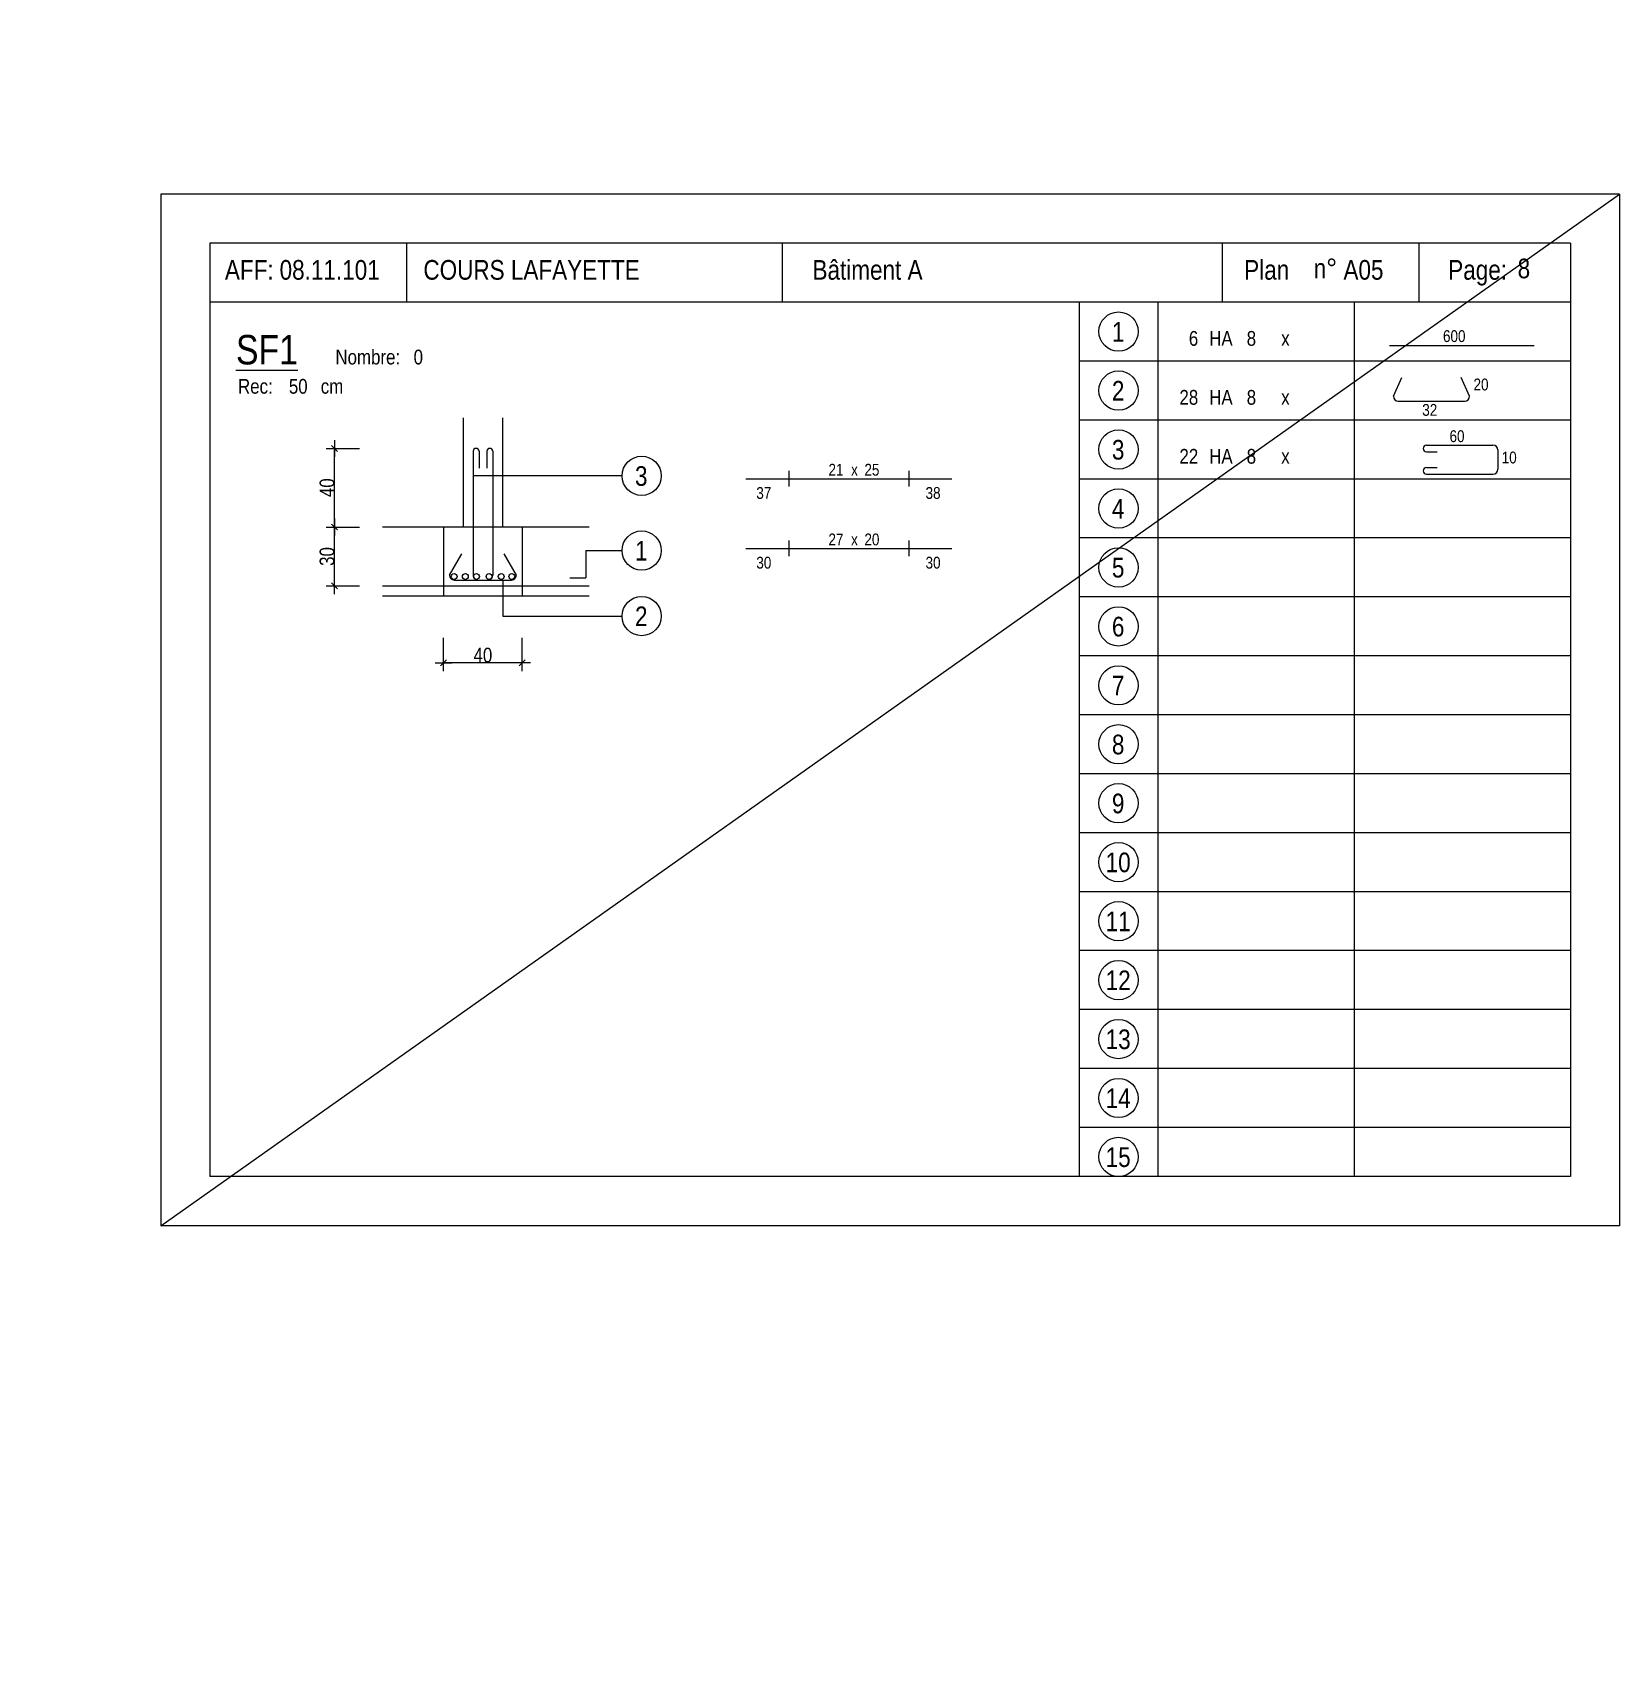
# Model space of a CAD drawing. Header units: metres. Extents: x -9927 to 45032, y -190416 to 12166.
# Drawn here: x -195 to 1421, y -11457 to -9806 of the extents above; entities that cross this region are included whole.
import ezdxf
from ezdxf.enums import TextEntityAlignment as Align

# ---------------------------------------------------------------- set-up
doc = ezdxf.new("R2010")
doc.units = ezdxf.units.M
doc.header["$PDMODE"] = 65
for name, color, linetype in [('01_cote_gen', 4, 'Continuous'), ('01_fenetres', 171, 'Continuous'), ('01_linteaux', 3, 'Continuous'), ('01_poch_murs', 251, 'Continuous'), ('01_texte', 230, 'Continuous'), ('AA_COTES', 2, 'Continuous')]:
    doc.layers.add(name, color=color, linetype=linetype)
doc.styles.add('STYLE2', font='ARIALN.TTF')
doc.dimstyles.new('JB25', dxfattribs={"dimscale": 0.1, "dimtxt": 150, "dimasz": 17, "dimexe": 0.1, "dimexo": 0.1, "dimgap": 0.09, "dimtad": 1, "dimdec": 1, "dimlfac": 0.5, "dimdsep": 46, "dimtxsty": 'STYLE2', "dimblk1": 'BOND_G', "dimblk2": 'BOND_D', "dimsah": 1, "dimcen": 1.5, "dimdle": 0.01, "dimse1": 1, "dimse2": 1, "dimclrd": 4, "dimclre": 2, "dimclrt": 5, "dimadec": 0, "dimazin": 0, "dimtfac": 2.333333, "dimtdec": 1, "dimtix": 1, "dimtmove": 2, "dimatfit": 3, "dimldrblk": 'BOND_G', "dimfxl": 1, "dimtolj": 1, "dimtzin": 0, "dimarcsym": 0})

# ---------------------------------------------------------------- blocks, each defined once
blk = doc.blocks.new('BOND_G')
at = {"layer": 'AA_COTES', "color": 0}
for p, q in [((0, -5), (0, 15)), ((5, 0), (-5, 0)), ((1.77, 1.77), (-1.77, -1.77))]:
    blk.add_line(p, q, dxfattribs=at)
blk = doc.blocks.new('BOND_D')
at = {"layer": 'AA_COTES', "color": 0}
for p, q in [((5, 0), (-5, 0)), ((-1.77, -1.77), (1.77, 1.77)), ((0, 5), (0, -15))]:
    blk.add_line(p, q, dxfattribs=at)
blk = doc.blocks.new('*D54')
at = {"layer": '01_cote_gen', "color": 4, "linetype": 'Continuous', "lineweight": -2, "transparency": 16777216}
blk.add_line((112.8, -10367.4), (112.8, -10310.8), dxfattribs=at)
at = {"layer": 'DEFPOINTS', "color": 0, "linetype": 'Continuous', "lineweight": 0, "transparency": 16777216}
for p in [(112.8, -10309.1), (182.4, -10309.1), (182.4, -10369.1)]:
    blk.add_point(p, dxfattribs=at)
at = {"layer": '01_cote_gen', "color": 4, "linetype": 'Continuous', "lineweight": -2, "transparency": 16777216, "xscale": 1.7, "yscale": 1.7, "zscale": 1.7}
for name, p, rotation in [('BOND_D', (112.8, -10309.1), 90), ('BOND_G', (112.8, -10369.1), 270)]:
    blk.add_blockref(name, p, dxfattribs=dict(at, rotation=rotation))
at = {"layer": '01_cote_gen', "color": 5, "linetype": 'Continuous', "lineweight": 0, "transparency": 16777216, "insert": (105.2, -10339.1), "char_height": 15, "attachment_point": 5, "rotation": 90, "style": 'STYLE2'}
blk.add_mtext('\\A1;30', dxfattribs=at)
blk = doc.blocks.new('*D55')
at = {"layer": '01_cote_gen', "color": 4, "linetype": 'Continuous', "lineweight": -2, "transparency": 16777216}
blk.add_line((302.1, -10447.3), (225.5, -10447.3), dxfattribs=at)
at = {"layer": 'DEFPOINTS', "color": 0, "linetype": 'Continuous', "lineweight": 0, "transparency": 16777216}
for p in [(223.8, -10369.1), (303.8, -10369.1), (223.8, -10447.3)]:
    blk.add_point(p, dxfattribs=at)
at = {"layer": '01_cote_gen', "color": 4, "linetype": 'Continuous', "lineweight": -2, "transparency": 16777216, "xscale": 1.7, "yscale": 1.7, "zscale": 1.7, "rotation": 180}
blk.add_blockref('BOND_D', (223.8, -10447.3), dxfattribs=at)
at = {"layer": '01_cote_gen', "color": 4, "linetype": 'Continuous', "lineweight": -2, "transparency": 16777216, "xscale": 1.7, "yscale": 1.7, "zscale": 1.7}
blk.add_blockref('BOND_G', (303.8, -10447.3), dxfattribs=at)
at = {"layer": '01_cote_gen', "color": 5, "linetype": 'Continuous', "lineweight": 0, "transparency": 16777216, "insert": (263.8, -10439.6), "char_height": 15, "attachment_point": 5, "style": 'STYLE2'}
blk.add_mtext('\\A1;40', dxfattribs=at)
blk = doc.blocks.new('*D56')
at = {"layer": '01_cote_gen', "color": 4, "linetype": 'Continuous', "lineweight": -2, "transparency": 16777216}
blk.add_line((112.8, -10307.4), (112.8, -10230.8), dxfattribs=at)
at = {"layer": 'DEFPOINTS', "color": 0, "linetype": 'Continuous', "lineweight": 0, "transparency": 16777216}
for p in [(112.8, -10229.1), (215.4, -10229.1), (182.4, -10309.1)]:
    blk.add_point(p, dxfattribs=at)
at = {"layer": '01_cote_gen', "color": 4, "linetype": 'Continuous', "lineweight": -2, "transparency": 16777216, "xscale": 1.7, "yscale": 1.7, "zscale": 1.7}
for name, p, rotation in [('BOND_D', (112.8, -10229.1), 90), ('BOND_G', (112.8, -10309.1), 270)]:
    blk.add_blockref(name, p, dxfattribs=dict(at, rotation=rotation))
at = {"layer": '01_cote_gen', "color": 5, "linetype": 'Continuous', "lineweight": 0, "transparency": 16777216, "insert": (105.2, -10269.1), "char_height": 15, "attachment_point": 5, "rotation": 90, "style": 'STYLE2'}
blk.add_mtext('\\A1;40', dxfattribs=at)
blk = doc.blocks.new('*D1681')
at = {"layer": '01_poch_murs', "color": 4, "lineweight": -2, "transparency": 16777216}
blk.add_line((-184.6, 82.3), (-158, 82.3), dxfattribs=at)
at = {"layer": 'DEFPOINTS', "color": 0, "lineweight": 0, "transparency": 16777216}
for p in [(-156.3, 82.3), (-186.3, 0), (-156.3, -170313.1)]:
    blk.add_point(p, dxfattribs=at)
at = {"layer": '01_poch_murs', "color": 4, "lineweight": -2, "transparency": 16777216, "xscale": 1.7, "yscale": 1.7, "zscale": 1.7, "rotation": 180}
blk.add_blockref('BOND_G', (-186.3, 82.3), dxfattribs=at)
at = {"layer": '01_poch_murs', "color": 4, "lineweight": -2, "transparency": 16777216, "xscale": 1.7, "yscale": 1.7, "zscale": 1.7}
blk.add_blockref('BOND_D', (-156.3, 82.3), dxfattribs=at)
at = {"layer": '01_poch_murs', "color": 5, "transparency": 16777216, "insert": (-171.3, 90), "char_height": 15, "attachment_point": 5, "style": 'STYLE2'}
blk.add_mtext('\\A1;15', dxfattribs=at)

msp = doc.modelspace()

# ---------------------------------------------------------------- linework, layer by layer
at = {"layer": '01_fenetres', "ltscale": 30}
for p, q in [((-64.13, -11020.25), (1420.87, -9970.25)), ((-14.13, -10020.25), (-14.13, -10970.25)), ((-14.13, -10020.25), (-14.13, -10970.25)), ((-14.13, -10020.25), (-14.13, -10970.25)), ((1370.87, -10020.25), (-14.13, -10020.25)), ((185.87, -10020.25), (185.87, -10080.25)), ((568.37, -10020.25), (568.37, -10080.25)), ((1016.74, -10080.25), (1016.74, -10020.25)), ((1216.74, -10080.25), (1216.74, -10020.25)), ((1370.87, -10020.25), (1370.87, -10970.25)), ((1370.87, -10080.25), (-14.13, -10080.25)), ((1370.87, -10970.25), (-14.13, -10970.25))]:
    msp.add_line(p, q, dxfattribs=at)
at = {"layer": '01_linteaux', "linetype": 'Continuous'}
for p, q in [((1186.73, -10124.32), (1333.84, -10124.32)), ((1190.64, -10176.03), (1199.34, -10156.8)), ((1268.23, -10176.03), (1259.53, -10156.8)), ((1195.64, -10181.03), (1263.23, -10181.03)), ((243.84, -10197.98), (243.84, -10309.07)), ((283.84, -10197.98), (283.84, -10309.07)), ((253.84, -10232.07), (253.84, -10358.07)), ((259.84, -10232.07), (259.84, -10249.07)), ((267.84, -10232.07), (267.84, -10249.07)), ((273.84, -10232.07), (273.84, -10358.07)), ((1224.32, -10225.73), (1291.9, -10225.73)), ((1224.32, -10232.55), (1235.33, -10232.55)), ((1296.9, -10230.73), (1296.9, -10250.34)), ((1224.32, -10248.52), (1235.33, -10248.52)), ((1224.32, -10255.34), (1291.9, -10255.34)), ((161.44, -10309.07), (243.84, -10309.07)), ((223.84, -10309.07), (303.84, -10309.07)), ((223.84, -10309.07), (223.84, -10379.07)), ((283.84, -10309.07), (372.04, -10309.07)), ((303.84, -10309.07), (303.84, -10379.07)), ((229.84, -10358.07), (242.34, -10336.42)), ((297.84, -10358.07), (285.34, -10336.42)), ((234.84, -10363.07), (292.84, -10363.07)), ((161.44, -10369.07), (243.84, -10369.07)), ((161.44, -10379.07), (243.84, -10379.07)), ((223.84, -10369.07), (303.84, -10369.07)), ((223.84, -10379.07), (303.84, -10379.07)), ((283.84, -10369.07), (372.04, -10369.07)), ((283.84, -10379.07), (372.04, -10379.07))]:
    msp.add_line(p, q, dxfattribs=at)
for centre in [(234.5, -10359.46), (245.95, -10359.46), (257.19, -10359.46), (270.08, -10359.46), (282.47, -10359.46), (293.18, -10359.46)]:
    msp.add_circle(centre, 3, dxfattribs=at)
for centre, radius, start, end in [((1195.64, -10176.03), 5, 180, 270), ((1263.23, -10176.03), 5, 270, 0), ((256.84, -10232.07), 3, 0, 180), ((270.84, -10232.07), 3, 0, 180), ((1224.32, -10229.14), 3.41, 90, 270), ((1291.9, -10230.73), 5, 0, 90), ((1224.32, -10251.93), 3.41, 90, 270), ((1291.9, -10250.34), 5, 270, 0), ((234.84, -10358.07), 5, 180, 270), ((258.84, -10358.07), 5, 180, 270), ((268.84, -10358.07), 5, 270, 0), ((292.84, -10358.07), 5, 270, 0)]:
    msp.add_arc(centre, radius, start, end, dxfattribs=at)
at = {"layer": '01_texte', "ltscale": 30}
for p, q in [((1420.87, -9970.25), (-64.13, -9970.25)), ((-64.13, -9970.25), (-64.13, -11020.25)), ((1420.87, -9970.25), (1420.87, -11020.25)), ((1420.87, -9970.25), (1420.87, -11020.25)), ((870.87, -10080.25), (870.87, -10970.25)), ((950.87, -10080.25), (950.87, -10970.25)), ((1150.87, -10080.25), (1150.87, -10970.25)), ((1370.87, -10140.25), (870.87, -10140.25)), ((1370.87, -10200.25), (870.87, -10200.25)), ((1370.87, -10260.25), (870.87, -10260.25)), ((1370.87, -10320.25), (870.87, -10320.25)), ((1370.87, -10380.25), (870.87, -10380.25)), ((1370.87, -10440.25), (870.87, -10440.25)), ((1370.87, -10500.25), (870.87, -10500.25)), ((1370.87, -10560.25), (870.87, -10560.25)), ((1370.87, -10620.25), (870.87, -10620.25)), ((1370.87, -10680.25), (870.87, -10680.25)), ((1370.87, -10740.25), (870.87, -10740.25)), ((1370.87, -10800.25), (870.87, -10800.25)), ((1370.87, -10860.25), (870.87, -10860.25)), ((1370.87, -10920.25), (870.87, -10920.25)), ((1420.87, -11020.25), (-64.13, -11020.25))]:
    msp.add_line(p, q, dxfattribs=at)
at = {"layer": '01_texte', "linetype": 'Continuous'}
for p, q in [((575.3, -10251.93), (575.3, -10267.87)), ((697.29, -10251.93), (697.29, -10267.87)), ((405.4, -10256.97), (253.84, -10256.97)), ((531.48, -10260.06), (741.12, -10260.06)), ((368.63, -10333.08), (405.4, -10333.08)), ((368.63, -10333.08), (368.63, -10360.97)), ((531.48, -10331), (741.12, -10331)), ((575.3, -10322.87), (575.3, -10338.81)), ((697.29, -10322.87), (697.29, -10338.81)), ((284.14, -10363.07), (284.14, -10399.76)), ((352.4, -10360.97), (368.63, -10360.97)), ((284.14, -10399.76), (405.4, -10399.76))]:
    msp.add_line(p, q, dxfattribs=at)
at = {"layer": '01_texte'}
for centre in [(910.87, -10110.25), (910.87, -10170.25), (910.87, -10230.25), (425.4, -10256.97), (910.87, -10290.25), (425.4, -10333.08), (910.87, -10350.25), (425.4, -10399.76), (910.87, -10410.25), (910.87, -10470.25), (910.87, -10530.25), (910.87, -10590.25), (910.87, -10650.25), (910.87, -10710.25), (910.87, -10770.25), (910.87, -10830.25), (910.87, -10890.25), (910.87, -10950.25)]:
    msp.add_circle(centre, 20, dxfattribs=at)

# ---------------------------------------------------------------- texts
at = {"layer": '01_texte', "style": 'STYLE2'}
for s, height, p in [('AFF:', 20, (1.17, -10057.4)), ('08.11.101', 20, (56.83, -10057.4)), ('COURS LAFAYETTE', 20, (203.22, -10057.4)), ('Bâtiment A', 20, (599.32, -10057.4)), ('Plan', 20, (1038.78, -10057.4)), ('n%%D', 20, (1109.47, -10055.96)), ('A05', 20, (1139.81, -10057.4)), ('Page:', 20, (1246.45, -10057.4)), ('8', 20, (1317.14, -10055.96)), ('%%USF1', 30, (12.45, -10143.64)), ('HA', 15, (1003.16, -10124.65)), ('8', 15, (1041.33, -10124.65)), ('600', 12, (1241.11, -10120.83)), ('Nombre:', 15, (113.65, -10143.64)), ('0', 15, (193.27, -10143.64)), ('Rec:', 15, (14.5, -10173.42)), ('cm', 15, (98.75, -10173.42)), ('HA', 15, (1003.16, -10184.65)), ('8', 15, (1041.33, -10184.65)), ('20', 12, (1272.21, -10170.07)), ('32', 12, (1220.01, -10195.92)), ('60', 12, (1247.77, -10222.68)), ('HA', 15, (1003.16, -10244.65)), ('8', 15, (1041.33, -10244.65)), ('10', 12, (1300.89, -10244.38)), ('x ', 12, (638.61, -10256.82)), ('25', 12, (652.15, -10256.82)), ('37', 12, (542.11, -10280.48)), ('38', 12, (714.4, -10280.48)), ('20', 12, (652.15, -10327.77)), ('x ', 12, (638.61, -10327.77)), ('30', 12, (542.11, -10351.42)), ('30', 12, (714.4, -10351.42))]:
    msp.add_text(s, height=height, dxfattribs=at).set_placement(p)
for s, p in [('1', (910.47, -10110.47)), ('2', (910.47, -10170.47)), ('3', (910.47, -10230.47)), ('3', (425, -10257.2)), ('4', (910.47, -10290.47)), ('1', (425, -10333.31)), ('5', (910.47, -10350.47)), ('2', (425, -10399.99)), ('6', (910.47, -10410.47)), ('7', (910.47, -10470.47)), ('8', (910.47, -10530.47)), ('9', (910.47, -10590.47)), ('10', (910.47, -10650.47)), ('11', (910.47, -10710.47)), ('12', (910.47, -10770.47)), ('13', (910.47, -10830.47)), ('14', (910.47, -10890.47)), ('15', (910.47, -10950.47))]:
    msp.add_text(s, height=20, dxfattribs=at).set_placement(p, align=Align.MIDDLE_CENTER)
for s, height, p in [('6', 15, (991.96, -10124.65)), ('50', 15, (85.39, -10173.42)), ('28', 15, (991.96, -10184.65)), ('22', 15, (991.96, -10244.65)), ('21', 12, (630.86, -10256.82)), ('27', 12, (630.86, -10327.77))]:
    msp.add_text(s, height=height, dxfattribs=at).set_placement(p, align=Align.RIGHT)
for p in [(1080.74, -10124.65), (1080.74, -10184.65), (1080.74, -10244.65)]:
    msp.add_text('x', height=15, dxfattribs=at).set_placement(p, align=Align.CENTER)

# ---------------------------------------------------------------- dimensions: what is measured, and where the dimension line sits
at = {"layer": '01_cote_gen', "linetype": 'Continuous', "lineweight": 0}
for base, p1, p2, picture, middle in [((112.84, -10229.07), (182.35, -10309.07), (215.35, -10229.07), '*D56', (105.18, -10269.07)), ((112.84, -10309.07), (182.35, -10369.07), (182.35, -10309.07), '*D54', (105.18, -10339.07))]:
    dim = msp.add_linear_dim(base=base, p1=p1, p2=p2, angle=90, dimstyle='JB25', dxfattribs=at)
    dim.commit()
    dim.dimension.update_dxf_attribs({"geometry": picture, "text_midpoint": middle})
dim = msp.add_linear_dim(base=(223.84, -10447.25), p1=(303.84, -10369.07), p2=(223.84, -10369.07), dimstyle='JB25', dxfattribs=at)
dim.commit()
dim.dimension.update_dxf_attribs({"geometry": '*D55', "text_midpoint": (263.84, -10439.59)})
at = {"layer": '01_poch_murs'}
dim = msp.add_linear_dim(base=(-156.3, 82.34), p1=(-186.26, 0), p2=(-156.3, -170313.05), dimstyle='JB25', dxfattribs=at)
dim.commit()
dim.dimension.update_dxf_attribs({"geometry": '*D1681', "text_midpoint": (-171.28, 90)})

doc.saveas('drawing.dxf')
